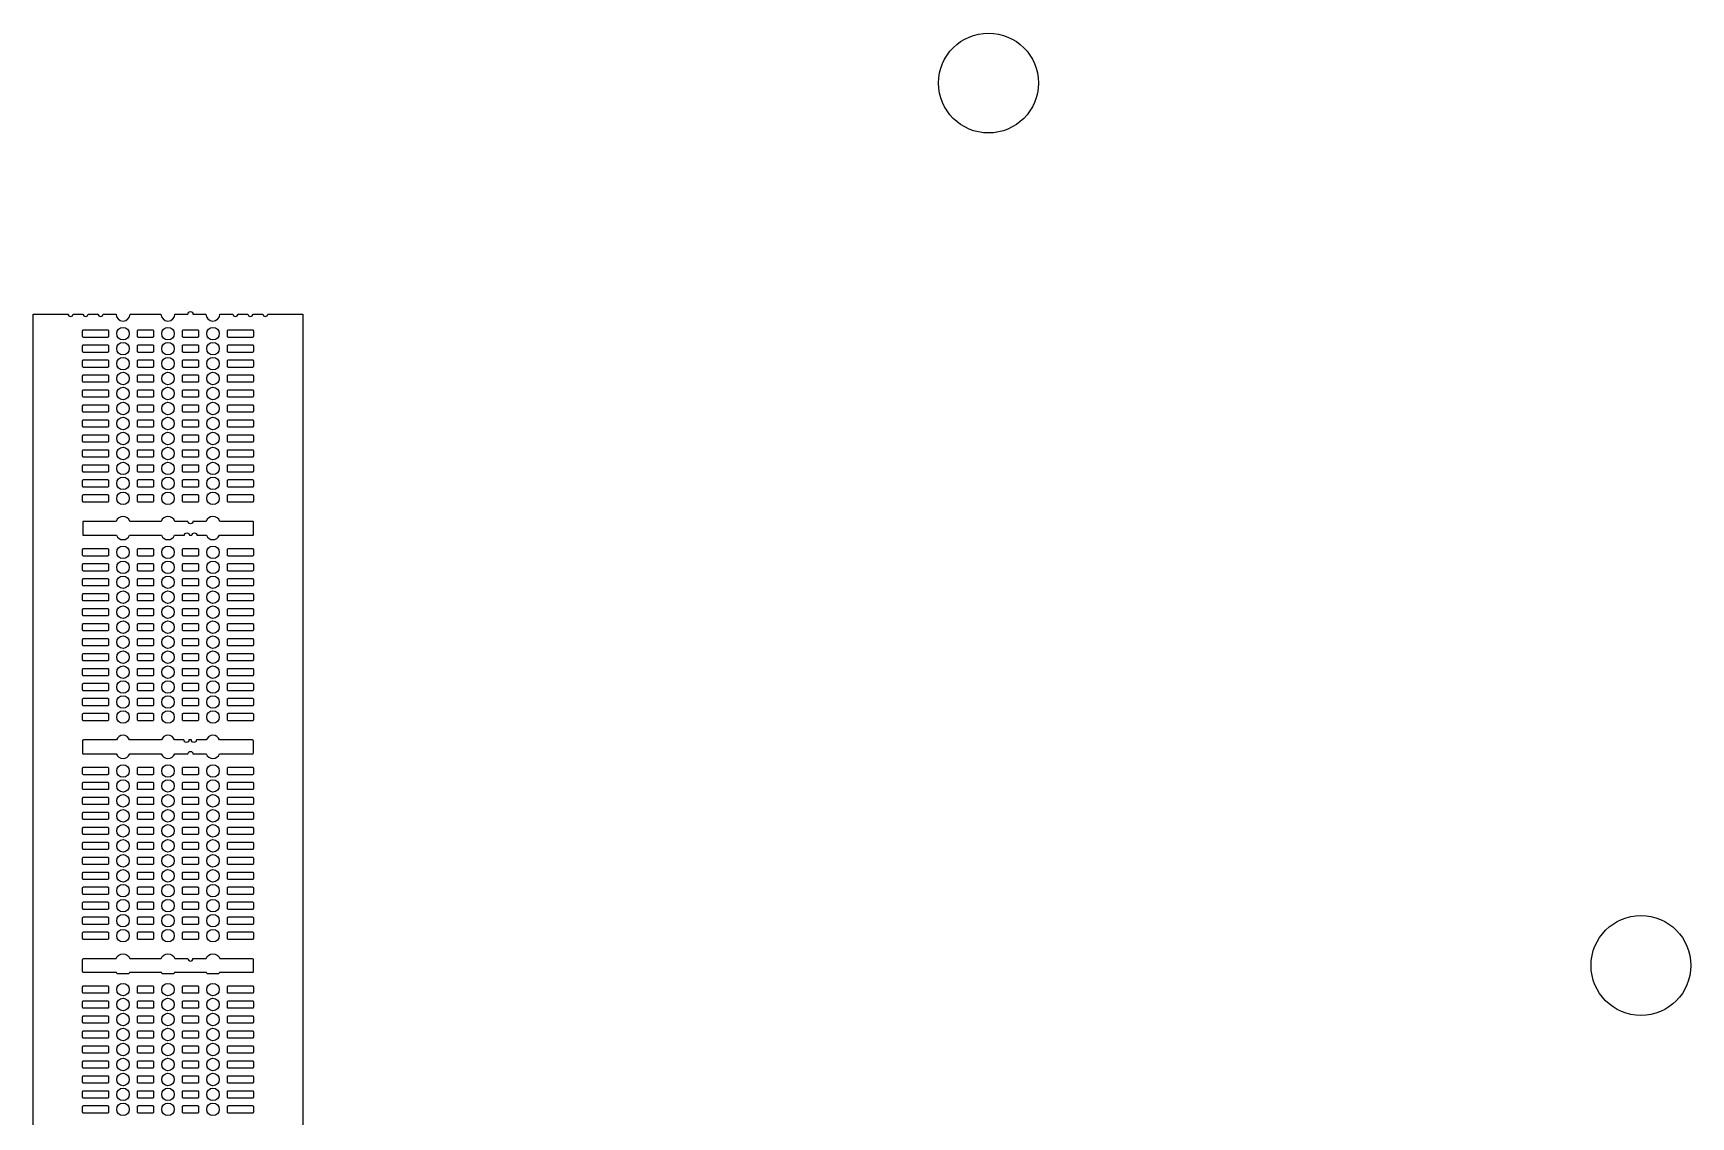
# Model space of a CAD drawing. Header units: millimetres. Extents: x -47.5 to 47.5, y -38.1 to 38.1.
# Drawn here: x -9.779 to -6.459, y 25.947 to 28.118 of the extents above; entities that cross this region are included whole.
import ezdxf

# ---------------------------------------------------------------- set-up
doc = ezdxf.new("R2010")
doc.units = ezdxf.units.MM
doc.header["$MEASUREMENT"] = 0
doc.layers.add('L1', color=7, linetype='Continuous')

msp = doc.modelspace()

# ---------------------------------------------------------------- linework, layer by layer
at = {"layer": 'L1'}
msp.add_lwpolyline([(-9.7793, 24.945), (-9.7793, 27.555), (-9.7293, 27.555), (-9.7093, 27.555, 1), (-9.6993, 27.555), (-9.6793, 27.555, 1), (-9.6693, 27.555), (-9.6493, 27.555, 1), (-9.6393, 27.555), (-9.6133, 27.555, 1), (-9.5853, 27.555), (-9.5233, 27.555, 1), (-9.4953, 27.555), (-9.4693, 27.555, -1), (-9.4593, 27.555), (-9.4333, 27.555, 1), (-9.4053, 27.555), (-9.3793, 27.555, 1), (-9.3693, 27.555), (-9.3493, 27.555, 1), (-9.3393, 27.555), (-9.3193, 27.555, 1), (-9.3093, 27.555), (-9.2893, 27.555), (-9.2393, 27.555), (-9.2393, 24.945)], format="xyb", dxfattribs=at)
for points in [[(-9.6783, 27.5232), (-9.6303, 27.5232, -0.414214), (-9.6283, 27.5212), (-9.6283, 27.5102, -0.414214), (-9.6303, 27.5082), (-9.6783, 27.5082, -0.414214), (-9.6803, 27.5102), (-9.6803, 27.5212, -0.414214)], [(-9.5683, 27.5232), (-9.5403, 27.5232, -0.414214), (-9.5383, 27.5212), (-9.5383, 27.5102, -0.414214), (-9.5403, 27.5082), (-9.5683, 27.5082, -0.414214), (-9.5703, 27.5102), (-9.5703, 27.5212, -0.414214)], [(-9.4783, 27.5232), (-9.4503, 27.5232, -0.414214), (-9.4483, 27.5212), (-9.4483, 27.5102, -0.414214), (-9.4503, 27.5082), (-9.4783, 27.5082, -0.414214), (-9.4803, 27.5102), (-9.4803, 27.5212, -0.414214)], [(-9.3883, 27.5232), (-9.3403, 27.5232, -0.414214), (-9.3383, 27.5212), (-9.3383, 27.5102, -0.414214), (-9.3403, 27.5082), (-9.3883, 27.5082, -0.414214), (-9.3903, 27.5102), (-9.3903, 27.5212, -0.414214)], [(-9.6783, 27.4932), (-9.6303, 27.4932, -0.414214), (-9.6283, 27.4912), (-9.6283, 27.4802, -0.414214), (-9.6303, 27.4782), (-9.6783, 27.4782, -0.414214), (-9.6803, 27.4802), (-9.6803, 27.4912, -0.414214)], [(-9.5683, 27.4932), (-9.5403, 27.4932, -0.414214), (-9.5383, 27.4912), (-9.5383, 27.4802, -0.414214), (-9.5403, 27.4782), (-9.5683, 27.4782, -0.414214), (-9.5703, 27.4802), (-9.5703, 27.4912, -0.414214)], [(-9.4783, 27.4932), (-9.4503, 27.4932, -0.414214), (-9.4483, 27.4912), (-9.4483, 27.4802, -0.414214), (-9.4503, 27.4782), (-9.4783, 27.4782, -0.414214), (-9.4803, 27.4802), (-9.4803, 27.4912, -0.414214)], [(-9.3883, 27.4932), (-9.3403, 27.4932, -0.414214), (-9.3383, 27.4912), (-9.3383, 27.4802, -0.414214), (-9.3403, 27.4782), (-9.3883, 27.4782, -0.414214), (-9.3903, 27.4802), (-9.3903, 27.4912, -0.414214)], [(-9.6783, 27.4632), (-9.6303, 27.4632, -0.414214), (-9.6283, 27.4612), (-9.6283, 27.4502, -0.414214), (-9.6303, 27.4482), (-9.6783, 27.4482, -0.414214), (-9.6803, 27.4502), (-9.6803, 27.4612, -0.414214)], [(-9.5683, 27.4632), (-9.5403, 27.4632, -0.414214), (-9.5383, 27.4612), (-9.5383, 27.4502, -0.414214), (-9.5403, 27.4482), (-9.5683, 27.4482, -0.414214), (-9.5703, 27.4502), (-9.5703, 27.4612, -0.414214)], [(-9.4783, 27.4632), (-9.4503, 27.4632, -0.414214), (-9.4483, 27.4612), (-9.4483, 27.4502, -0.414214), (-9.4503, 27.4482), (-9.4783, 27.4482, -0.414214), (-9.4803, 27.4502), (-9.4803, 27.4612, -0.414214)], [(-9.3883, 27.4632), (-9.3403, 27.4632, -0.414214), (-9.3383, 27.4612), (-9.3383, 27.4502, -0.414214), (-9.3403, 27.4482), (-9.3883, 27.4482, -0.414214), (-9.3903, 27.4502), (-9.3903, 27.4612, -0.414214)], [(-9.6783, 27.4332), (-9.6303, 27.4332, -0.414214), (-9.6283, 27.4312), (-9.6283, 27.4202, -0.414214), (-9.6303, 27.4182), (-9.6783, 27.4182, -0.414214), (-9.6803, 27.4202), (-9.6803, 27.4312, -0.414214)], [(-9.5683, 27.4332), (-9.5403, 27.4332, -0.414214), (-9.5383, 27.4312), (-9.5383, 27.4202, -0.414214), (-9.5403, 27.4182), (-9.5683, 27.4182, -0.414214), (-9.5703, 27.4202), (-9.5703, 27.4312, -0.414214)], [(-9.4783, 27.4332), (-9.4503, 27.4332, -0.414214), (-9.4483, 27.4312), (-9.4483, 27.4202, -0.414214), (-9.4503, 27.4182), (-9.4783, 27.4182, -0.414214), (-9.4803, 27.4202), (-9.4803, 27.4312, -0.414214)], [(-9.3883, 27.4332), (-9.3403, 27.4332, -0.414214), (-9.3383, 27.4312), (-9.3383, 27.4202, -0.414214), (-9.3403, 27.4182), (-9.3883, 27.4182, -0.414214), (-9.3903, 27.4202), (-9.3903, 27.4312, -0.414214)], [(-9.6783, 27.4032), (-9.6303, 27.4032, -0.414214), (-9.6283, 27.4012), (-9.6283, 27.3902, -0.414214), (-9.6303, 27.3882), (-9.6783, 27.3882, -0.414214), (-9.6803, 27.3902), (-9.6803, 27.4012, -0.414214)], [(-9.5683, 27.4032), (-9.5403, 27.4032, -0.414214), (-9.5383, 27.4012), (-9.5383, 27.3902, -0.414214), (-9.5403, 27.3882), (-9.5683, 27.3882, -0.414214), (-9.5703, 27.3902), (-9.5703, 27.4012, -0.414214)], [(-9.4783, 27.4032), (-9.4503, 27.4032, -0.414214), (-9.4483, 27.4012), (-9.4483, 27.3902, -0.414214), (-9.4503, 27.3882), (-9.4783, 27.3882, -0.414214), (-9.4803, 27.3902), (-9.4803, 27.4012, -0.414214)], [(-9.3883, 27.4032), (-9.3403, 27.4032, -0.414214), (-9.3383, 27.4012), (-9.3383, 27.3902, -0.414214), (-9.3403, 27.3882), (-9.3883, 27.3882, -0.414214), (-9.3903, 27.3902), (-9.3903, 27.4012, -0.414214)], [(-9.6783, 27.3732), (-9.6303, 27.3732, -0.414214), (-9.6283, 27.3712), (-9.6283, 27.3602, -0.414214), (-9.6303, 27.3582), (-9.6783, 27.3582, -0.414214), (-9.6803, 27.3602), (-9.6803, 27.3712, -0.414214)], [(-9.5683, 27.3732), (-9.5403, 27.3732, -0.414214), (-9.5383, 27.3712), (-9.5383, 27.3602, -0.414214), (-9.5403, 27.3582), (-9.5683, 27.3582, -0.414214), (-9.5703, 27.3602), (-9.5703, 27.3712, -0.414214)], [(-9.4783, 27.3732), (-9.4503, 27.3732, -0.414214), (-9.4483, 27.3712), (-9.4483, 27.3602, -0.414214), (-9.4503, 27.3582), (-9.4783, 27.3582, -0.414214), (-9.4803, 27.3602), (-9.4803, 27.3712, -0.414214)], [(-9.3883, 27.3732), (-9.3403, 27.3732, -0.414214), (-9.3383, 27.3712), (-9.3383, 27.3602, -0.414214), (-9.3403, 27.3582), (-9.3883, 27.3582, -0.414214), (-9.3903, 27.3602), (-9.3903, 27.3712, -0.414214)], [(-9.6783, 27.3432), (-9.6303, 27.3432, -0.414214), (-9.6283, 27.3412), (-9.6283, 27.3302, -0.414214), (-9.6303, 27.3282), (-9.6783, 27.3282, -0.414214), (-9.6803, 27.3302), (-9.6803, 27.3412, -0.414214)], [(-9.5683, 27.3432), (-9.5403, 27.3432, -0.414214), (-9.5383, 27.3412), (-9.5383, 27.3302, -0.414214), (-9.5403, 27.3282), (-9.5683, 27.3282, -0.414214), (-9.5703, 27.3302), (-9.5703, 27.3412, -0.414214)], [(-9.4783, 27.3432), (-9.4503, 27.3432, -0.414214), (-9.4483, 27.3412), (-9.4483, 27.3302, -0.414214), (-9.4503, 27.3282), (-9.4783, 27.3282, -0.414214), (-9.4803, 27.3302), (-9.4803, 27.3412, -0.414214)], [(-9.3883, 27.3432), (-9.3403, 27.3432, -0.414214), (-9.3383, 27.3412), (-9.3383, 27.3302, -0.414214), (-9.3403, 27.3282), (-9.3883, 27.3282, -0.414214), (-9.3903, 27.3302), (-9.3903, 27.3412, -0.414214)], [(-9.6783, 27.3132), (-9.6303, 27.3132, -0.414214), (-9.6283, 27.3112), (-9.6283, 27.3002, -0.414214), (-9.6303, 27.2982), (-9.6783, 27.2982, -0.414214), (-9.6803, 27.3002), (-9.6803, 27.3112, -0.414214)], [(-9.5683, 27.3132), (-9.5403, 27.3132, -0.414214), (-9.5383, 27.3112), (-9.5383, 27.3002, -0.414214), (-9.5403, 27.2982), (-9.5683, 27.2982, -0.414214), (-9.5703, 27.3002), (-9.5703, 27.3112, -0.414214)], [(-9.4783, 27.3132), (-9.4503, 27.3132, -0.414214), (-9.4483, 27.3112), (-9.4483, 27.3002, -0.414214), (-9.4503, 27.2982), (-9.4783, 27.2982, -0.414214), (-9.4803, 27.3002), (-9.4803, 27.3112, -0.414214)], [(-9.3883, 27.3132), (-9.3403, 27.3132, -0.414214), (-9.3383, 27.3112), (-9.3383, 27.3002, -0.414214), (-9.3403, 27.2982), (-9.3883, 27.2982, -0.414214), (-9.3903, 27.3002), (-9.3903, 27.3112, -0.414214)], [(-9.6783, 27.2832), (-9.6303, 27.2832, -0.414214), (-9.6283, 27.2812), (-9.6283, 27.2702, -0.414214), (-9.6303, 27.2682), (-9.6783, 27.2682, -0.414214), (-9.6803, 27.2702), (-9.6803, 27.2812, -0.414214)], [(-9.5683, 27.2832), (-9.5403, 27.2832, -0.414214), (-9.5383, 27.2812), (-9.5383, 27.2702, -0.414214), (-9.5403, 27.2682), (-9.5683, 27.2682, -0.414214), (-9.5703, 27.2702), (-9.5703, 27.2812, -0.414214)], [(-9.4783, 27.2832), (-9.4503, 27.2832, -0.414214), (-9.4483, 27.2812), (-9.4483, 27.2702, -0.414214), (-9.4503, 27.2682), (-9.4783, 27.2682, -0.414214), (-9.4803, 27.2702), (-9.4803, 27.2812, -0.414214)], [(-9.3883, 27.2832), (-9.3403, 27.2832, -0.414214), (-9.3383, 27.2812), (-9.3383, 27.2702, -0.414214), (-9.3403, 27.2682), (-9.3883, 27.2682, -0.414214), (-9.3903, 27.2702), (-9.3903, 27.2812, -0.414214)], [(-9.6783, 27.2532), (-9.6303, 27.2532, -0.414214), (-9.6283, 27.2512), (-9.6283, 27.2402, -0.414214), (-9.6303, 27.2382), (-9.6783, 27.2382, -0.414214), (-9.6803, 27.2402), (-9.6803, 27.2512, -0.414214)], [(-9.5683, 27.2532), (-9.5403, 27.2532, -0.414214), (-9.5383, 27.2512), (-9.5383, 27.2402, -0.414214), (-9.5403, 27.2382), (-9.5683, 27.2382, -0.414214), (-9.5703, 27.2402), (-9.5703, 27.2512, -0.414214)], [(-9.4783, 27.2532), (-9.4503, 27.2532, -0.414214), (-9.4483, 27.2512), (-9.4483, 27.2402, -0.414214), (-9.4503, 27.2382), (-9.4783, 27.2382, -0.414214), (-9.4803, 27.2402), (-9.4803, 27.2512, -0.414214)], [(-9.3883, 27.2532), (-9.3403, 27.2532, -0.414214), (-9.3383, 27.2512), (-9.3383, 27.2402, -0.414214), (-9.3403, 27.2382), (-9.3883, 27.2382, -0.414214), (-9.3903, 27.2402), (-9.3903, 27.2512, -0.414214)], [(-9.6783, 27.2232), (-9.6303, 27.2232, -0.414214), (-9.6283, 27.2212), (-9.6283, 27.2102, -0.414214), (-9.6303, 27.2082), (-9.6783, 27.2082, -0.414214), (-9.6803, 27.2102), (-9.6803, 27.2212, -0.414214)], [(-9.6783, 27.1932), (-9.6303, 27.1932, -0.414214), (-9.6283, 27.1912), (-9.6283, 27.1802, -0.414214), (-9.6303, 27.1782), (-9.6783, 27.1782, -0.414214), (-9.6803, 27.1802), (-9.6803, 27.1912, -0.414214)], [(-9.5683, 27.2232), (-9.5403, 27.2232, -0.414214), (-9.5383, 27.2212), (-9.5383, 27.2102, -0.414214), (-9.5403, 27.2082), (-9.5683, 27.2082, -0.414214), (-9.5703, 27.2102), (-9.5703, 27.2212, -0.414214)], [(-9.5683, 27.1932), (-9.5403, 27.1932, -0.414214), (-9.5383, 27.1912), (-9.5383, 27.1802, -0.414214), (-9.5403, 27.1782), (-9.5683, 27.1782, -0.414214), (-9.5703, 27.1802), (-9.5703, 27.1912, -0.414214)], [(-9.4783, 27.2232), (-9.4503, 27.2232, -0.414214), (-9.4483, 27.2212), (-9.4483, 27.2102, -0.414214), (-9.4503, 27.2082), (-9.4783, 27.2082, -0.414214), (-9.4803, 27.2102), (-9.4803, 27.2212, -0.414214)], [(-9.4783, 27.1932), (-9.4503, 27.1932, -0.414214), (-9.4483, 27.1912), (-9.4483, 27.1802, -0.414214), (-9.4503, 27.1782), (-9.4783, 27.1782, -0.414214), (-9.4803, 27.1802), (-9.4803, 27.1912, -0.414214)], [(-9.3883, 27.2232), (-9.3403, 27.2232, -0.414214), (-9.3383, 27.2212), (-9.3383, 27.2102, -0.414214), (-9.3403, 27.2082), (-9.3883, 27.2082, -0.414214), (-9.3903, 27.2102), (-9.3903, 27.2212, -0.414214)], [(-9.3883, 27.1932), (-9.3403, 27.1932, -0.414214), (-9.3383, 27.1912), (-9.3383, 27.1802, -0.414214), (-9.3403, 27.1782), (-9.3883, 27.1782, -0.414214), (-9.3903, 27.1802), (-9.3903, 27.1912, -0.414214)], [(-9.4323, 27.1117, 0.669523), (-9.4064, 27.1117), (-9.3402, 27.1117, 0.414214), (-9.3382, 27.1137), (-9.3382, 27.1377, 0.414214), (-9.3402, 27.1397), (-9.4056, 27.1397, 0.71624), (-9.4331, 27.1397), (-9.4479, 27.1397), (-9.4593, 27.1397, -1), (-9.4693, 27.1397), (-9.4956, 27.1397, 0.71624), (-9.5231, 27.1397), (-9.5856, 27.1397, 0.71624), (-9.6131, 27.1397), (-9.6781, 27.1397, 0.414214), (-9.6801, 27.1377), (-9.6801, 27.1137, 0.414214), (-9.6781, 27.1117), (-9.6123, 27.1117, 0.669565), (-9.5864, 27.1117), (-9.5223, 27.1117, 0.669565), (-9.4964, 27.1117), (-9.4763, 27.1117, -1), (-9.4663, 27.1117), (-9.4613, 27.1117, -1), (-9.4513, 27.1117), (-9.4323, 27.1117)], [(-9.6783, 27.0852), (-9.6303, 27.0852, -0.414214), (-9.6283, 27.0832), (-9.6283, 27.0722, -0.414214), (-9.6303, 27.0702), (-9.6783, 27.0702, -0.414214), (-9.6803, 27.0722), (-9.6803, 27.0832, -0.414214)], [(-9.5683, 27.0852), (-9.5403, 27.0852, -0.414214), (-9.5383, 27.0832), (-9.5383, 27.0722, -0.414214), (-9.5403, 27.0702), (-9.5683, 27.0702, -0.414214), (-9.5703, 27.0722), (-9.5703, 27.0832, -0.414214)], [(-9.4783, 27.0852), (-9.4503, 27.0852, -0.414214), (-9.4483, 27.0832), (-9.4483, 27.0722, -0.414214), (-9.4503, 27.0702), (-9.4783, 27.0702, -0.414214), (-9.4803, 27.0722), (-9.4803, 27.0832, -0.414214)], [(-9.3883, 27.0852), (-9.3403, 27.0852, -0.414214), (-9.3383, 27.0832), (-9.3383, 27.0722, -0.414214), (-9.3403, 27.0702), (-9.3883, 27.0702, -0.414214), (-9.3903, 27.0722), (-9.3903, 27.0832, -0.414214)], [(-9.6783, 27.0552), (-9.6303, 27.0552, -0.414214), (-9.6283, 27.0532), (-9.6283, 27.0422, -0.414214), (-9.6303, 27.0402), (-9.6783, 27.0402, -0.414214), (-9.6803, 27.0422), (-9.6803, 27.0532, -0.414214)], [(-9.6783, 27.0252), (-9.6303, 27.0252, -0.414214), (-9.6283, 27.0232), (-9.6283, 27.0122, -0.414214), (-9.6303, 27.0102), (-9.6783, 27.0102, -0.414214), (-9.6803, 27.0122), (-9.6803, 27.0232, -0.414214)], [(-9.5683, 27.0552), (-9.5403, 27.0552, -0.414214), (-9.5383, 27.0532), (-9.5383, 27.0422, -0.414214), (-9.5403, 27.0402), (-9.5683, 27.0402, -0.414214), (-9.5703, 27.0422), (-9.5703, 27.0532, -0.414214)], [(-9.5683, 27.0252), (-9.5403, 27.0252, -0.414214), (-9.5383, 27.0232), (-9.5383, 27.0122, -0.414214), (-9.5403, 27.0102), (-9.5683, 27.0102, -0.414214), (-9.5703, 27.0122), (-9.5703, 27.0232, -0.414214)], [(-9.4783, 27.0552), (-9.4503, 27.0552, -0.414214), (-9.4483, 27.0532), (-9.4483, 27.0422, -0.414214), (-9.4503, 27.0402), (-9.4783, 27.0402, -0.414214), (-9.4803, 27.0422), (-9.4803, 27.0532, -0.414214)], [(-9.4783, 27.0252), (-9.4503, 27.0252, -0.414214), (-9.4483, 27.0232), (-9.4483, 27.0122, -0.414214), (-9.4503, 27.0102), (-9.4783, 27.0102, -0.414214), (-9.4803, 27.0122), (-9.4803, 27.0232, -0.414214)], [(-9.3883, 27.0552), (-9.3403, 27.0552, -0.414214), (-9.3383, 27.0532), (-9.3383, 27.0422, -0.414214), (-9.3403, 27.0402), (-9.3883, 27.0402, -0.414214), (-9.3903, 27.0422), (-9.3903, 27.0532, -0.414214)], [(-9.3883, 27.0252), (-9.3403, 27.0252, -0.414214), (-9.3383, 27.0232), (-9.3383, 27.0122, -0.414214), (-9.3403, 27.0102), (-9.3883, 27.0102, -0.414214), (-9.3903, 27.0122), (-9.3903, 27.0232, -0.414214)], [(-9.6783, 26.9952), (-9.6303, 26.9952, -0.414214), (-9.6283, 26.9932), (-9.6283, 26.9822, -0.414214), (-9.6303, 26.9802), (-9.6783, 26.9802, -0.414214), (-9.6803, 26.9822), (-9.6803, 26.9932, -0.414214)], [(-9.5683, 26.9952), (-9.5403, 26.9952, -0.414214), (-9.5383, 26.9932), (-9.5383, 26.9822, -0.414214), (-9.5403, 26.9802), (-9.5683, 26.9802, -0.414214), (-9.5703, 26.9822), (-9.5703, 26.9932, -0.414214)], [(-9.4783, 26.9952), (-9.4503, 26.9952, -0.414214), (-9.4483, 26.9932), (-9.4483, 26.9822, -0.414214), (-9.4503, 26.9802), (-9.4783, 26.9802, -0.414214), (-9.4803, 26.9822), (-9.4803, 26.9932, -0.414214)], [(-9.3883, 26.9952), (-9.3403, 26.9952, -0.414214), (-9.3383, 26.9932), (-9.3383, 26.9822, -0.414214), (-9.3403, 26.9802), (-9.3883, 26.9802, -0.414214), (-9.3903, 26.9822), (-9.3903, 26.9932, -0.414214)], [(-9.6783, 26.9652), (-9.6303, 26.9652, -0.414214), (-9.6283, 26.9632), (-9.6283, 26.9522, -0.414214), (-9.6303, 26.9502), (-9.6783, 26.9502, -0.414214), (-9.6803, 26.9522), (-9.6803, 26.9632, -0.414214)], [(-9.5683, 26.9652), (-9.5403, 26.9652, -0.414214), (-9.5383, 26.9632), (-9.5383, 26.9522, -0.414214), (-9.5403, 26.9502), (-9.5683, 26.9502, -0.414214), (-9.5703, 26.9522), (-9.5703, 26.9632, -0.414214)], [(-9.4783, 26.9652), (-9.4503, 26.9652, -0.414214), (-9.4483, 26.9632), (-9.4483, 26.9522, -0.414214), (-9.4503, 26.9502), (-9.4783, 26.9502, -0.414214), (-9.4803, 26.9522), (-9.4803, 26.9632, -0.414214)], [(-9.3883, 26.9652), (-9.3403, 26.9652, -0.414214), (-9.3383, 26.9632), (-9.3383, 26.9522, -0.414214), (-9.3403, 26.9502), (-9.3883, 26.9502, -0.414214), (-9.3903, 26.9522), (-9.3903, 26.9632, -0.414214)], [(-9.6783, 26.9352), (-9.6303, 26.9352, -0.414214), (-9.6283, 26.9332), (-9.6283, 26.9222, -0.414214), (-9.6303, 26.9202), (-9.6783, 26.9202, -0.414214), (-9.6803, 26.9222), (-9.6803, 26.9332, -0.414214)], [(-9.5683, 26.9352), (-9.5403, 26.9352, -0.414214), (-9.5383, 26.9332), (-9.5383, 26.9222, -0.414214), (-9.5403, 26.9202), (-9.5683, 26.9202, -0.414214), (-9.5703, 26.9222), (-9.5703, 26.9332, -0.414214)], [(-9.4783, 26.9352), (-9.4503, 26.9352, -0.414214), (-9.4483, 26.9332), (-9.4483, 26.9222, -0.414214), (-9.4503, 26.9202), (-9.4783, 26.9202, -0.414214), (-9.4803, 26.9222), (-9.4803, 26.9332, -0.414214)], [(-9.3883, 26.9352), (-9.3403, 26.9352, -0.414214), (-9.3383, 26.9332), (-9.3383, 26.9222, -0.414214), (-9.3403, 26.9202), (-9.3883, 26.9202, -0.414214), (-9.3903, 26.9222), (-9.3903, 26.9332, -0.414214)], [(-9.6783, 26.9052), (-9.6303, 26.9052, -0.414214), (-9.6283, 26.9032), (-9.6283, 26.8922, -0.414214), (-9.6303, 26.8902), (-9.6783, 26.8902, -0.414214), (-9.6803, 26.8922), (-9.6803, 26.9032, -0.414214)], [(-9.5683, 26.9052), (-9.5403, 26.9052, -0.414214), (-9.5383, 26.9032), (-9.5383, 26.8922, -0.414214), (-9.5403, 26.8902), (-9.5683, 26.8902, -0.414214), (-9.5703, 26.8922), (-9.5703, 26.9032, -0.414214)], [(-9.4783, 26.9052), (-9.4503, 26.9052, -0.414214), (-9.4483, 26.9032), (-9.4483, 26.8922, -0.414214), (-9.4503, 26.8902), (-9.4783, 26.8902, -0.414214), (-9.4803, 26.8922), (-9.4803, 26.9032, -0.414214)], [(-9.3883, 26.9052), (-9.3403, 26.9052, -0.414214), (-9.3383, 26.9032), (-9.3383, 26.8922, -0.414214), (-9.3403, 26.8902), (-9.3883, 26.8902, -0.414214), (-9.3903, 26.8922), (-9.3903, 26.9032, -0.414214)], [(-9.6783, 26.8752), (-9.6303, 26.8752, -0.414214), (-9.6283, 26.8732), (-9.6283, 26.8622, -0.414214), (-9.6303, 26.8602), (-9.6783, 26.8602, -0.414214), (-9.6803, 26.8622), (-9.6803, 26.8732, -0.414214)], [(-9.5683, 26.8752), (-9.5403, 26.8752, -0.414214), (-9.5383, 26.8732), (-9.5383, 26.8622, -0.414214), (-9.5403, 26.8602), (-9.5683, 26.8602, -0.414214), (-9.5703, 26.8622), (-9.5703, 26.8732, -0.414214)], [(-9.4783, 26.8752), (-9.4503, 26.8752, -0.414214), (-9.4483, 26.8732), (-9.4483, 26.8622, -0.414214), (-9.4503, 26.8602), (-9.4783, 26.8602, -0.414214), (-9.4803, 26.8622), (-9.4803, 26.8732, -0.414214)], [(-9.3883, 26.8752), (-9.3403, 26.8752, -0.414214), (-9.3383, 26.8732), (-9.3383, 26.8622, -0.414214), (-9.3403, 26.8602), (-9.3883, 26.8602, -0.414214), (-9.3903, 26.8622), (-9.3903, 26.8732, -0.414214)], [(-9.6783, 26.8452), (-9.6303, 26.8452, -0.414214), (-9.6283, 26.8432), (-9.6283, 26.8322, -0.414214), (-9.6303, 26.8302), (-9.6783, 26.8302, -0.414214), (-9.6803, 26.8322), (-9.6803, 26.8432, -0.414214)], [(-9.5683, 26.8452), (-9.5403, 26.8452, -0.414214), (-9.5383, 26.8432), (-9.5383, 26.8322, -0.414214), (-9.5403, 26.8302), (-9.5683, 26.8302, -0.414214), (-9.5703, 26.8322), (-9.5703, 26.8432, -0.414214)], [(-9.4783, 26.8452), (-9.4503, 26.8452, -0.414214), (-9.4483, 26.8432), (-9.4483, 26.8322, -0.414214), (-9.4503, 26.8302), (-9.4783, 26.8302, -0.414214), (-9.4803, 26.8322), (-9.4803, 26.8432, -0.414214)], [(-9.3883, 26.8452), (-9.3403, 26.8452, -0.414214), (-9.3383, 26.8432), (-9.3383, 26.8322, -0.414214), (-9.3403, 26.8302), (-9.3883, 26.8302, -0.414214), (-9.3903, 26.8322), (-9.3903, 26.8432, -0.414214)], [(-9.6783, 26.8152), (-9.6303, 26.8152, -0.414214), (-9.6283, 26.8132), (-9.6283, 26.8022, -0.414214), (-9.6303, 26.8002), (-9.6783, 26.8002, -0.414214), (-9.6803, 26.8022), (-9.6803, 26.8132, -0.414214)], [(-9.5683, 26.8152), (-9.5403, 26.8152, -0.414214), (-9.5383, 26.8132), (-9.5383, 26.8022, -0.414214), (-9.5403, 26.8002), (-9.5683, 26.8002, -0.414214), (-9.5703, 26.8022), (-9.5703, 26.8132, -0.414214)], [(-9.4783, 26.8152), (-9.4503, 26.8152, -0.414214), (-9.4483, 26.8132), (-9.4483, 26.8022, -0.414214), (-9.4503, 26.8002), (-9.4783, 26.8002, -0.414214), (-9.4803, 26.8022), (-9.4803, 26.8132, -0.414214)], [(-9.3883, 26.8152), (-9.3403, 26.8152, -0.414214), (-9.3383, 26.8132), (-9.3383, 26.8022, -0.414214), (-9.3403, 26.8002), (-9.3883, 26.8002, -0.414214), (-9.3903, 26.8022), (-9.3903, 26.8132, -0.414214)], [(-9.6783, 26.7852), (-9.6303, 26.7852, -0.414214), (-9.6283, 26.7832), (-9.6283, 26.7722, -0.414214), (-9.6303, 26.7702), (-9.6783, 26.7702, -0.414214), (-9.6803, 26.7722), (-9.6803, 26.7832, -0.414214)], [(-9.5683, 26.7852), (-9.5403, 26.7852, -0.414214), (-9.5383, 26.7832), (-9.5383, 26.7722, -0.414214), (-9.5403, 26.7702), (-9.5683, 26.7702, -0.414214), (-9.5703, 26.7722), (-9.5703, 26.7832, -0.414214)], [(-9.4783, 26.7852), (-9.4503, 26.7852, -0.414214), (-9.4483, 26.7832), (-9.4483, 26.7722, -0.414214), (-9.4503, 26.7702), (-9.4783, 26.7702, -0.414214), (-9.4803, 26.7722), (-9.4803, 26.7832, -0.414214)], [(-9.3883, 26.7852), (-9.3403, 26.7852, -0.414214), (-9.3383, 26.7832), (-9.3383, 26.7722, -0.414214), (-9.3403, 26.7702), (-9.3883, 26.7702, -0.414214), (-9.3903, 26.7722), (-9.3903, 26.7832, -0.414214)], [(-9.6783, 26.7552), (-9.6303, 26.7552, -0.414214), (-9.6283, 26.7532), (-9.6283, 26.7422, -0.414214), (-9.6303, 26.7402), (-9.6783, 26.7402, -0.414214), (-9.6803, 26.7422), (-9.6803, 26.7532, -0.414214)], [(-9.5683, 26.7552), (-9.5403, 26.7552, -0.414214), (-9.5383, 26.7532), (-9.5383, 26.7422, -0.414214), (-9.5403, 26.7402), (-9.5683, 26.7402, -0.414214), (-9.5703, 26.7422), (-9.5703, 26.7532, -0.414214)], [(-9.4783, 26.7552), (-9.4503, 26.7552, -0.414214), (-9.4483, 26.7532), (-9.4483, 26.7422, -0.414214), (-9.4503, 26.7402), (-9.4783, 26.7402, -0.414214), (-9.4803, 26.7422), (-9.4803, 26.7532, -0.414214)], [(-9.3883, 26.7552), (-9.3403, 26.7552, -0.414214), (-9.3383, 26.7532), (-9.3383, 26.7422, -0.414214), (-9.3403, 26.7402), (-9.3883, 26.7402, -0.414214), (-9.3903, 26.7422), (-9.3903, 26.7532, -0.414214)], [(-9.4325, 26.7017), (-9.4523, 26.7017, -1), (-9.4623, 26.7017), (-9.4673, 26.7017, -1), (-9.4773, 26.7017), (-9.4961, 26.7017, 0.707076), (-9.5225, 26.7017), (-9.5861, 26.7017, 0.707076), (-9.6125, 26.7017), (-9.6784, 26.7017, 0.414214), (-9.6804, 26.6997), (-9.6804, 26.6757, 0.414214), (-9.6784, 26.6737), (-9.6128, 26.6737, 0.679871), (-9.5859, 26.6737), (-9.5228, 26.6737, 0.679871), (-9.4959, 26.6737), (-9.4693, 26.6737, -1), (-9.4593, 26.6737), (-9.4328, 26.6737, 0.679871), (-9.4059, 26.6737), (-9.3403, 26.6737, 0.414214), (-9.3383, 26.6757), (-9.3383, 26.6997, 0.414214), (-9.3403, 26.7017), (-9.4061, 26.7017, 0.707076)], [(-9.6783, 26.6472), (-9.6303, 26.6472, -0.414214), (-9.6283, 26.6452), (-9.6283, 26.6342, -0.414214), (-9.6303, 26.6322), (-9.6783, 26.6322, -0.414214), (-9.6803, 26.6342), (-9.6803, 26.6452, -0.414214)], [(-9.5683, 26.6472), (-9.5403, 26.6472, -0.414214), (-9.5383, 26.6452), (-9.5383, 26.6342, -0.414214), (-9.5403, 26.6322), (-9.5683, 26.6322, -0.414214), (-9.5703, 26.6342), (-9.5703, 26.6452, -0.414214)], [(-9.4783, 26.6472), (-9.4503, 26.6472, -0.414214), (-9.4483, 26.6452), (-9.4483, 26.6342, -0.414214), (-9.4503, 26.6322), (-9.4783, 26.6322, -0.414214), (-9.4803, 26.6342), (-9.4803, 26.6452, -0.414214)], [(-9.3883, 26.6472), (-9.3403, 26.6472, -0.414214), (-9.3383, 26.6452), (-9.3383, 26.6342, -0.414214), (-9.3403, 26.6322), (-9.3883, 26.6322, -0.414214), (-9.3903, 26.6342), (-9.3903, 26.6452, -0.414214)], [(-9.6783, 26.6172), (-9.6303, 26.6172, -0.414214), (-9.6283, 26.6152), (-9.6283, 26.6042, -0.414214), (-9.6303, 26.6022), (-9.6783, 26.6022, -0.414214), (-9.6803, 26.6042), (-9.6803, 26.6152, -0.414214)], [(-9.5683, 26.6172), (-9.5403, 26.6172, -0.414214), (-9.5383, 26.6152), (-9.5383, 26.6042, -0.414214), (-9.5403, 26.6022), (-9.5683, 26.6022, -0.414214), (-9.5703, 26.6042), (-9.5703, 26.6152, -0.414214)], [(-9.4783, 26.6172), (-9.4503, 26.6172, -0.414214), (-9.4483, 26.6152), (-9.4483, 26.6042, -0.414214), (-9.4503, 26.6022), (-9.4783, 26.6022, -0.414214), (-9.4803, 26.6042), (-9.4803, 26.6152, -0.414214)], [(-9.3883, 26.6172), (-9.3403, 26.6172, -0.414214), (-9.3383, 26.6152), (-9.3383, 26.6042, -0.414214), (-9.3403, 26.6022), (-9.3883, 26.6022, -0.414214), (-9.3903, 26.6042), (-9.3903, 26.6152, -0.414214)], [(-9.6783, 26.5872), (-9.6303, 26.5872, -0.414214), (-9.6283, 26.5852), (-9.6283, 26.5742, -0.414214), (-9.6303, 26.5722), (-9.6783, 26.5722, -0.414214), (-9.6803, 26.5742), (-9.6803, 26.5852, -0.414214)], [(-9.5683, 26.5872), (-9.5403, 26.5872, -0.414214), (-9.5383, 26.5852), (-9.5383, 26.5742, -0.414214), (-9.5403, 26.5722), (-9.5683, 26.5722, -0.414214), (-9.5703, 26.5742), (-9.5703, 26.5852, -0.414214)], [(-9.4783, 26.5872), (-9.4503, 26.5872, -0.414214), (-9.4483, 26.5852), (-9.4483, 26.5742, -0.414214), (-9.4503, 26.5722), (-9.4783, 26.5722, -0.414214), (-9.4803, 26.5742), (-9.4803, 26.5852, -0.414214)], [(-9.3883, 26.5872), (-9.3403, 26.5872, -0.414214), (-9.3383, 26.5852), (-9.3383, 26.5742, -0.414214), (-9.3403, 26.5722), (-9.3883, 26.5722, -0.414214), (-9.3903, 26.5742), (-9.3903, 26.5852, -0.414214)], [(-9.6783, 26.5572), (-9.6303, 26.5572, -0.414214), (-9.6283, 26.5552), (-9.6283, 26.5442, -0.414214), (-9.6303, 26.5422), (-9.6783, 26.5422, -0.414214), (-9.6803, 26.5442), (-9.6803, 26.5552, -0.414214)], [(-9.6783, 26.5272), (-9.6303, 26.5272, -0.414214), (-9.6283, 26.5252), (-9.6283, 26.5142, -0.414214), (-9.6303, 26.5122), (-9.6783, 26.5122, -0.414214), (-9.6803, 26.5142), (-9.6803, 26.5252, -0.414214)], [(-9.5683, 26.5572), (-9.5403, 26.5572, -0.414214), (-9.5383, 26.5552), (-9.5383, 26.5442, -0.414214), (-9.5403, 26.5422), (-9.5683, 26.5422, -0.414214), (-9.5703, 26.5442), (-9.5703, 26.5552, -0.414214)], [(-9.5683, 26.5272), (-9.5403, 26.5272, -0.414214), (-9.5383, 26.5252), (-9.5383, 26.5142, -0.414214), (-9.5403, 26.5122), (-9.5683, 26.5122, -0.414214), (-9.5703, 26.5142), (-9.5703, 26.5252, -0.414214)], [(-9.4783, 26.5572), (-9.4503, 26.5572, -0.414214), (-9.4483, 26.5552), (-9.4483, 26.5442, -0.414214), (-9.4503, 26.5422), (-9.4783, 26.5422, -0.414214), (-9.4803, 26.5442), (-9.4803, 26.5552, -0.414214)], [(-9.4783, 26.5272), (-9.4503, 26.5272, -0.414214), (-9.4483, 26.5252), (-9.4483, 26.5142, -0.414214), (-9.4503, 26.5122), (-9.4783, 26.5122, -0.414214), (-9.4803, 26.5142), (-9.4803, 26.5252, -0.414214)], [(-9.3883, 26.5572), (-9.3403, 26.5572, -0.414214), (-9.3383, 26.5552), (-9.3383, 26.5442, -0.414214), (-9.3403, 26.5422), (-9.3883, 26.5422, -0.414214), (-9.3903, 26.5442), (-9.3903, 26.5552, -0.414214)], [(-9.3883, 26.5272), (-9.3403, 26.5272, -0.414214), (-9.3383, 26.5252), (-9.3383, 26.5142, -0.414214), (-9.3403, 26.5122), (-9.3883, 26.5122, -0.414214), (-9.3903, 26.5142), (-9.3903, 26.5252, -0.414214)], [(-9.6783, 26.4972), (-9.6303, 26.4972, -0.414214), (-9.6283, 26.4952), (-9.6283, 26.4842, -0.414214), (-9.6303, 26.4822), (-9.6783, 26.4822, -0.414214), (-9.6803, 26.4842), (-9.6803, 26.4952, -0.414214)], [(-9.5683, 26.4972), (-9.5403, 26.4972, -0.414214), (-9.5383, 26.4952), (-9.5383, 26.4842, -0.414214), (-9.5403, 26.4822), (-9.5683, 26.4822, -0.414214), (-9.5703, 26.4842), (-9.5703, 26.4952, -0.414214)], [(-9.4783, 26.4972), (-9.4503, 26.4972, -0.414214), (-9.4483, 26.4952), (-9.4483, 26.4842, -0.414214), (-9.4503, 26.4822), (-9.4783, 26.4822, -0.414214), (-9.4803, 26.4842), (-9.4803, 26.4952, -0.414214)], [(-9.3883, 26.4972), (-9.3403, 26.4972, -0.414214), (-9.3383, 26.4952), (-9.3383, 26.4842, -0.414214), (-9.3403, 26.4822), (-9.3883, 26.4822, -0.414214), (-9.3903, 26.4842), (-9.3903, 26.4952, -0.414214)], [(-9.6783, 26.4672), (-9.6303, 26.4672, -0.414214), (-9.6283, 26.4652), (-9.6283, 26.4542, -0.414214), (-9.6303, 26.4522), (-9.6783, 26.4522, -0.414214), (-9.6803, 26.4542), (-9.6803, 26.4652, -0.414214)], [(-9.5683, 26.4672), (-9.5403, 26.4672, -0.414214), (-9.5383, 26.4652), (-9.5383, 26.4542, -0.414214), (-9.5403, 26.4522), (-9.5683, 26.4522, -0.414214), (-9.5703, 26.4542), (-9.5703, 26.4652, -0.414214)], [(-9.4783, 26.4672), (-9.4503, 26.4672, -0.414214), (-9.4483, 26.4652), (-9.4483, 26.4542, -0.414214), (-9.4503, 26.4522), (-9.4783, 26.4522, -0.414214), (-9.4803, 26.4542), (-9.4803, 26.4652, -0.414214)], [(-9.3883, 26.4672), (-9.3403, 26.4672, -0.414214), (-9.3383, 26.4652), (-9.3383, 26.4542, -0.414214), (-9.3403, 26.4522), (-9.3883, 26.4522, -0.414214), (-9.3903, 26.4542), (-9.3903, 26.4652, -0.414214)], [(-9.6783, 26.4372), (-9.6303, 26.4372, -0.414214), (-9.6283, 26.4352), (-9.6283, 26.4242, -0.414214), (-9.6303, 26.4222), (-9.6783, 26.4222, -0.414214), (-9.6803, 26.4242), (-9.6803, 26.4352, -0.414214)], [(-9.5683, 26.4372), (-9.5403, 26.4372, -0.414214), (-9.5383, 26.4352), (-9.5383, 26.4242, -0.414214), (-9.5403, 26.4222), (-9.5683, 26.4222, -0.414214), (-9.5703, 26.4242), (-9.5703, 26.4352, -0.414214)], [(-9.4783, 26.4372), (-9.4503, 26.4372, -0.414214), (-9.4483, 26.4352), (-9.4483, 26.4242, -0.414214), (-9.4503, 26.4222), (-9.4783, 26.4222, -0.414214), (-9.4803, 26.4242), (-9.4803, 26.4352, -0.414214)], [(-9.3883, 26.4372), (-9.3403, 26.4372, -0.414214), (-9.3383, 26.4352), (-9.3383, 26.4242, -0.414214), (-9.3403, 26.4222), (-9.3883, 26.4222, -0.414214), (-9.3903, 26.4242), (-9.3903, 26.4352, -0.414214)], [(-9.6783, 26.4072), (-9.6303, 26.4072, -0.414214), (-9.6283, 26.4052), (-9.6283, 26.3942, -0.414214), (-9.6303, 26.3922), (-9.6783, 26.3922, -0.414214), (-9.6803, 26.3942), (-9.6803, 26.4052, -0.414214)], [(-9.5683, 26.4072), (-9.5403, 26.4072, -0.414214), (-9.5383, 26.4052), (-9.5383, 26.3942, -0.414214), (-9.5403, 26.3922), (-9.5683, 26.3922, -0.414214), (-9.5703, 26.3942), (-9.5703, 26.4052, -0.414214)], [(-9.4783, 26.4072), (-9.4503, 26.4072, -0.414214), (-9.4483, 26.4052), (-9.4483, 26.3942, -0.414214), (-9.4503, 26.3922), (-9.4783, 26.3922, -0.414214), (-9.4803, 26.3942), (-9.4803, 26.4052, -0.414214)], [(-9.3883, 26.4072), (-9.3403, 26.4072, -0.414214), (-9.3383, 26.4052), (-9.3383, 26.3942, -0.414214), (-9.3403, 26.3922), (-9.3883, 26.3922, -0.414214), (-9.3903, 26.3942), (-9.3903, 26.4052, -0.414214)], [(-9.6783, 26.3772), (-9.6303, 26.3772, -0.414214), (-9.6283, 26.3752), (-9.6283, 26.3642, -0.414214), (-9.6303, 26.3622), (-9.6783, 26.3622, -0.414214), (-9.6803, 26.3642), (-9.6803, 26.3752, -0.414214)], [(-9.5683, 26.3772), (-9.5403, 26.3772, -0.414214), (-9.5383, 26.3752), (-9.5383, 26.3642, -0.414214), (-9.5403, 26.3622), (-9.5683, 26.3622, -0.414214), (-9.5703, 26.3642), (-9.5703, 26.3752, -0.414214)], [(-9.4783, 26.3772), (-9.4503, 26.3772, -0.414214), (-9.4483, 26.3752), (-9.4483, 26.3642, -0.414214), (-9.4503, 26.3622), (-9.4783, 26.3622, -0.414214), (-9.4803, 26.3642), (-9.4803, 26.3752, -0.414214)], [(-9.3883, 26.3772), (-9.3403, 26.3772, -0.414214), (-9.3383, 26.3752), (-9.3383, 26.3642, -0.414214), (-9.3403, 26.3622), (-9.3883, 26.3622, -0.414214), (-9.3903, 26.3642), (-9.3903, 26.3752, -0.414214)], [(-9.6783, 26.3472), (-9.6303, 26.3472, -0.414214), (-9.6283, 26.3452), (-9.6283, 26.3342, -0.414214), (-9.6303, 26.3322), (-9.6783, 26.3322, -0.414214), (-9.6803, 26.3342), (-9.6803, 26.3452, -0.414214)], [(-9.5683, 26.3472), (-9.5403, 26.3472, -0.414214), (-9.5383, 26.3452), (-9.5383, 26.3342, -0.414214), (-9.5403, 26.3322), (-9.5683, 26.3322, -0.414214), (-9.5703, 26.3342), (-9.5703, 26.3452, -0.414214)], [(-9.4783, 26.3472), (-9.4503, 26.3472, -0.414214), (-9.4483, 26.3452), (-9.4483, 26.3342, -0.414214), (-9.4503, 26.3322), (-9.4783, 26.3322, -0.414214), (-9.4803, 26.3342), (-9.4803, 26.3452, -0.414214)], [(-9.3883, 26.3472), (-9.3403, 26.3472, -0.414214), (-9.3383, 26.3452), (-9.3383, 26.3342, -0.414214), (-9.3403, 26.3322), (-9.3883, 26.3322, -0.414214), (-9.3903, 26.3342), (-9.3903, 26.3452, -0.414214)], [(-9.6783, 26.3172), (-9.6303, 26.3172, -0.414214), (-9.6283, 26.3152), (-9.6283, 26.3042, -0.414214), (-9.6303, 26.3022), (-9.6783, 26.3022, -0.414214), (-9.6803, 26.3042), (-9.6803, 26.3152, -0.414214)], [(-9.5683, 26.3172), (-9.5403, 26.3172, -0.414214), (-9.5383, 26.3152), (-9.5383, 26.3042, -0.414214), (-9.5403, 26.3022), (-9.5683, 26.3022, -0.414214), (-9.5703, 26.3042), (-9.5703, 26.3152, -0.414214)], [(-9.4783, 26.3172), (-9.4503, 26.3172, -0.414214), (-9.4483, 26.3152), (-9.4483, 26.3042, -0.414214), (-9.4503, 26.3022), (-9.4783, 26.3022, -0.414214), (-9.4803, 26.3042), (-9.4803, 26.3152, -0.414214)], [(-9.3883, 26.3172), (-9.3403, 26.3172, -0.414214), (-9.3383, 26.3152), (-9.3383, 26.3042, -0.414214), (-9.3403, 26.3022), (-9.3883, 26.3022, -0.414214), (-9.3903, 26.3042), (-9.3903, 26.3152, -0.414214)], [(-9.6803, 26.2617, -0.414214), (-9.6783, 26.2637), (-9.6131, 26.2637, -0.71624), (-9.5856, 26.2637), (-9.5231, 26.2637, -0.71624), (-9.4956, 26.2637), (-9.4693, 26.2637, 1), (-9.4593, 26.2637), (-9.4331, 26.2637, -0.71624), (-9.4056, 26.2637), (-9.3404, 26.2637, -0.414214), (-9.3384, 26.2617), (-9.3384, 26.2377, -0.414214), (-9.3404, 26.2357), (-9.4064, 26.2357, -0.052351), (-9.4078, 26.2331), (-9.4309, 26.2331, -0.052351), (-9.4323, 26.2357), (-9.4964, 26.2357, -0.052351), (-9.4978, 26.2331), (-9.5209, 26.2331, -0.052351), (-9.5223, 26.2357), (-9.5864, 26.2357, -0.052351), (-9.5878, 26.2331), (-9.6109, 26.2331, -0.052351), (-9.6123, 26.2357), (-9.6783, 26.2357, -0.414214), (-9.6803, 26.2377)], [(-9.6783, 26.2092), (-9.6303, 26.2092, -0.414214), (-9.6283, 26.2072), (-9.6283, 26.1962, -0.414214), (-9.6303, 26.1942), (-9.6783, 26.1942, -0.414214), (-9.6803, 26.1962), (-9.6803, 26.2072, -0.414214)], [(-9.5683, 26.2092), (-9.5403, 26.2092, -0.414214), (-9.5383, 26.2072), (-9.5383, 26.1962, -0.414214), (-9.5403, 26.1942), (-9.5683, 26.1942, -0.414214), (-9.5703, 26.1962), (-9.5703, 26.2072, -0.414214)], [(-9.4783, 26.2092), (-9.4503, 26.2092, -0.414214), (-9.4483, 26.2072), (-9.4483, 26.1962, -0.414214), (-9.4503, 26.1942), (-9.4783, 26.1942, -0.414214), (-9.4803, 26.1962), (-9.4803, 26.2072, -0.414214)], [(-9.3883, 26.2092), (-9.3403, 26.2092, -0.414214), (-9.3383, 26.2072), (-9.3383, 26.1962, -0.414214), (-9.3403, 26.1942), (-9.3883, 26.1942, -0.414214), (-9.3903, 26.1962), (-9.3903, 26.2072, -0.414214)], [(-9.6783, 26.1792), (-9.6303, 26.1792, -0.414214), (-9.6283, 26.1772), (-9.6283, 26.1662, -0.414214), (-9.6303, 26.1642), (-9.6783, 26.1642, -0.414214), (-9.6803, 26.1662), (-9.6803, 26.1772, -0.414214)], [(-9.5683, 26.1792), (-9.5403, 26.1792, -0.414214), (-9.5383, 26.1772), (-9.5383, 26.1662, -0.414214), (-9.5403, 26.1642), (-9.5683, 26.1642, -0.414214), (-9.5703, 26.1662), (-9.5703, 26.1772, -0.414214)], [(-9.4783, 26.1792), (-9.4503, 26.1792, -0.414214), (-9.4483, 26.1772), (-9.4483, 26.1662, -0.414214), (-9.4503, 26.1642), (-9.4783, 26.1642, -0.414214), (-9.4803, 26.1662), (-9.4803, 26.1772, -0.414214)], [(-9.3883, 26.1792), (-9.3403, 26.1792, -0.414214), (-9.3383, 26.1772), (-9.3383, 26.1662, -0.414214), (-9.3403, 26.1642), (-9.3883, 26.1642, -0.414214), (-9.3903, 26.1662), (-9.3903, 26.1772, -0.414214)], [(-9.6783, 26.1492), (-9.6303, 26.1492, -0.414214), (-9.6283, 26.1472), (-9.6283, 26.1362, -0.414214), (-9.6303, 26.1342), (-9.6783, 26.1342, -0.414214), (-9.6803, 26.1362), (-9.6803, 26.1472, -0.414214)], [(-9.5683, 26.1492), (-9.5403, 26.1492, -0.414214), (-9.5383, 26.1472), (-9.5383, 26.1362, -0.414214), (-9.5403, 26.1342), (-9.5683, 26.1342, -0.414214), (-9.5703, 26.1362), (-9.5703, 26.1472, -0.414214)], [(-9.4783, 26.1492), (-9.4503, 26.1492, -0.414214), (-9.4483, 26.1472), (-9.4483, 26.1362, -0.414214), (-9.4503, 26.1342), (-9.4783, 26.1342, -0.414214), (-9.4803, 26.1362), (-9.4803, 26.1472, -0.414214)], [(-9.3883, 26.1492), (-9.3403, 26.1492, -0.414214), (-9.3383, 26.1472), (-9.3383, 26.1362, -0.414214), (-9.3403, 26.1342), (-9.3883, 26.1342, -0.414214), (-9.3903, 26.1362), (-9.3903, 26.1472, -0.414214)], [(-9.6783, 26.1192), (-9.6303, 26.1192, -0.414214), (-9.6283, 26.1172), (-9.6283, 26.1062, -0.414214), (-9.6303, 26.1042), (-9.6783, 26.1042, -0.414214), (-9.6803, 26.1062), (-9.6803, 26.1172, -0.414214)], [(-9.5683, 26.1192), (-9.5403, 26.1192, -0.414214), (-9.5383, 26.1172), (-9.5383, 26.1062, -0.414214), (-9.5403, 26.1042), (-9.5683, 26.1042, -0.414214), (-9.5703, 26.1062), (-9.5703, 26.1172, -0.414214)], [(-9.4783, 26.1192), (-9.4503, 26.1192, -0.414214), (-9.4483, 26.1172), (-9.4483, 26.1062, -0.414214), (-9.4503, 26.1042), (-9.4783, 26.1042, -0.414214), (-9.4803, 26.1062), (-9.4803, 26.1172, -0.414214)], [(-9.3883, 26.1192), (-9.3403, 26.1192, -0.414214), (-9.3383, 26.1172), (-9.3383, 26.1062, -0.414214), (-9.3403, 26.1042), (-9.3883, 26.1042, -0.414214), (-9.3903, 26.1062), (-9.3903, 26.1172, -0.414214)], [(-9.6783, 26.0892), (-9.6303, 26.0892, -0.414214), (-9.6283, 26.0872), (-9.6283, 26.0762, -0.414214), (-9.6303, 26.0742), (-9.6783, 26.0742, -0.414214), (-9.6803, 26.0762), (-9.6803, 26.0872, -0.414214)], [(-9.5683, 26.0892), (-9.5403, 26.0892, -0.414214), (-9.5383, 26.0872), (-9.5383, 26.0762, -0.414214), (-9.5403, 26.0742), (-9.5683, 26.0742, -0.414214), (-9.5703, 26.0762), (-9.5703, 26.0872, -0.414214)], [(-9.4783, 26.0892), (-9.4503, 26.0892, -0.414214), (-9.4483, 26.0872), (-9.4483, 26.0762, -0.414214), (-9.4503, 26.0742), (-9.4783, 26.0742, -0.414214), (-9.4803, 26.0762), (-9.4803, 26.0872, -0.414214)], [(-9.3883, 26.0892), (-9.3403, 26.0892, -0.414214), (-9.3383, 26.0872), (-9.3383, 26.0762, -0.414214), (-9.3403, 26.0742), (-9.3883, 26.0742, -0.414214), (-9.3903, 26.0762), (-9.3903, 26.0872, -0.414214)], [(-9.6783, 26.0592), (-9.6303, 26.0592, -0.414214), (-9.6283, 26.0572), (-9.6283, 26.0462, -0.414214), (-9.6303, 26.0442), (-9.6783, 26.0442, -0.414214), (-9.6803, 26.0462), (-9.6803, 26.0572, -0.414214)], [(-9.6783, 26.0292), (-9.6303, 26.0292, -0.414214), (-9.6283, 26.0272), (-9.6283, 26.0162, -0.414214), (-9.6303, 26.0142), (-9.6783, 26.0142, -0.414214), (-9.6803, 26.0162), (-9.6803, 26.0272, -0.414214)], [(-9.5683, 26.0592), (-9.5403, 26.0592, -0.414214), (-9.5383, 26.0572), (-9.5383, 26.0462, -0.414214), (-9.5403, 26.0442), (-9.5683, 26.0442, -0.414214), (-9.5703, 26.0462), (-9.5703, 26.0572, -0.414214)], [(-9.5683, 26.0292), (-9.5403, 26.0292, -0.414214), (-9.5383, 26.0272), (-9.5383, 26.0162, -0.414214), (-9.5403, 26.0142), (-9.5683, 26.0142, -0.414214), (-9.5703, 26.0162), (-9.5703, 26.0272, -0.414214)], [(-9.4783, 26.0592), (-9.4503, 26.0592, -0.414214), (-9.4483, 26.0572), (-9.4483, 26.0462, -0.414214), (-9.4503, 26.0442), (-9.4783, 26.0442, -0.414214), (-9.4803, 26.0462), (-9.4803, 26.0572, -0.414214)], [(-9.4783, 26.0292), (-9.4503, 26.0292, -0.414214), (-9.4483, 26.0272), (-9.4483, 26.0162, -0.414214), (-9.4503, 26.0142), (-9.4783, 26.0142, -0.414214), (-9.4803, 26.0162), (-9.4803, 26.0272, -0.414214)], [(-9.3883, 26.0592), (-9.3403, 26.0592, -0.414214), (-9.3383, 26.0572), (-9.3383, 26.0462, -0.414214), (-9.3403, 26.0442), (-9.3883, 26.0442, -0.414214), (-9.3903, 26.0462), (-9.3903, 26.0572, -0.414214)], [(-9.3883, 26.0292), (-9.3403, 26.0292, -0.414214), (-9.3383, 26.0272), (-9.3383, 26.0162, -0.414214), (-9.3403, 26.0142), (-9.3883, 26.0142, -0.414214), (-9.3903, 26.0162), (-9.3903, 26.0272, -0.414214)], [(-9.6783, 25.9992), (-9.6303, 25.9992, -0.414214), (-9.6283, 25.9972), (-9.6283, 25.9862, -0.414214), (-9.6303, 25.9842), (-9.6783, 25.9842, -0.414214), (-9.6803, 25.9862), (-9.6803, 25.9972, -0.414214)], [(-9.5683, 25.9992), (-9.5403, 25.9992, -0.414214), (-9.5383, 25.9972), (-9.5383, 25.9862, -0.414214), (-9.5403, 25.9842), (-9.5683, 25.9842, -0.414214), (-9.5703, 25.9862), (-9.5703, 25.9972, -0.414214)], [(-9.4783, 25.9992), (-9.4503, 25.9992, -0.414214), (-9.4483, 25.9972), (-9.4483, 25.9862, -0.414214), (-9.4503, 25.9842), (-9.4783, 25.9842, -0.414214), (-9.4803, 25.9862), (-9.4803, 25.9972, -0.414214)], [(-9.3883, 25.9992), (-9.3403, 25.9992, -0.414214), (-9.3383, 25.9972), (-9.3383, 25.9862, -0.414214), (-9.3403, 25.9842), (-9.3883, 25.9842, -0.414214), (-9.3903, 25.9862), (-9.3903, 25.9972, -0.414214)], [(-9.6783, 25.9692), (-9.6303, 25.9692, -0.414214), (-9.6283, 25.9672), (-9.6283, 25.9562, -0.414214), (-9.6303, 25.9542), (-9.6783, 25.9542, -0.414214), (-9.6803, 25.9562), (-9.6803, 25.9672, -0.414214)], [(-9.5683, 25.9692), (-9.5403, 25.9692, -0.414214), (-9.5383, 25.9672), (-9.5383, 25.9562, -0.414214), (-9.5403, 25.9542), (-9.5683, 25.9542, -0.414214), (-9.5703, 25.9562), (-9.5703, 25.9672, -0.414214)], [(-9.4783, 25.9692), (-9.4503, 25.9692, -0.414214), (-9.4483, 25.9672), (-9.4483, 25.9562, -0.414214), (-9.4503, 25.9542), (-9.4783, 25.9542, -0.414214), (-9.4803, 25.9562), (-9.4803, 25.9672, -0.414214)], [(-9.3883, 25.9692), (-9.3403, 25.9692, -0.414214), (-9.3383, 25.9672), (-9.3383, 25.9562, -0.414214), (-9.3403, 25.9542), (-9.3883, 25.9542, -0.414214), (-9.3903, 25.9562), (-9.3903, 25.9672, -0.414214)]]:
    msp.add_lwpolyline(points, format="xyb", close=True, dxfattribs=at)
for centre, radius in [((-7.866, 28.0177), 0.1), ((-9.5993, 27.5157), 0.0125), ((-9.5093, 27.5157), 0.0125), ((-9.4193, 27.5157), 0.0125), ((-9.5993, 27.4857), 0.0125), ((-9.5093, 27.4857), 0.0125), ((-9.4193, 27.4857), 0.0125), ((-9.5993, 27.4557), 0.0125), ((-9.5093, 27.4557), 0.0125), ((-9.4193, 27.4557), 0.0125), ((-9.5993, 27.4257), 0.0125), ((-9.5093, 27.4257), 0.0125), ((-9.4193, 27.4257), 0.0125), ((-9.5993, 27.3957), 0.0125), ((-9.5093, 27.3957), 0.0125), ((-9.4193, 27.3957), 0.0125), ((-9.5993, 27.3657), 0.0125), ((-9.5093, 27.3657), 0.0125), ((-9.4193, 27.3657), 0.0125), ((-9.5993, 27.3357), 0.0125), ((-9.5093, 27.3357), 0.0125), ((-9.4193, 27.3357), 0.0125), ((-9.5993, 27.3057), 0.0125), ((-9.5093, 27.3057), 0.0125), ((-9.4193, 27.3057), 0.0125), ((-9.5993, 27.2757), 0.0125), ((-9.5993, 27.2457), 0.0125), ((-9.5093, 27.2757), 0.0125), ((-9.5093, 27.2457), 0.0125), ((-9.4193, 27.2757), 0.0125), ((-9.4193, 27.2457), 0.0125), ((-9.5993, 27.2157), 0.0125), ((-9.5093, 27.2157), 0.0125), ((-9.4193, 27.2157), 0.0125), ((-9.5993, 27.1857), 0.0125), ((-9.5093, 27.1857), 0.0125), ((-9.4193, 27.1857), 0.0125), ((-9.5993, 27.0777), 0.0125), ((-9.5993, 27.0477), 0.0125), ((-9.5093, 27.0777), 0.0125), ((-9.5093, 27.0477), 0.0125), ((-9.4193, 27.0777), 0.0125), ((-9.4193, 27.0477), 0.0125), ((-9.5993, 27.0177), 0.0125), ((-9.5093, 27.0177), 0.0125), ((-9.4193, 27.0177), 0.0125), ((-9.5993, 26.9877), 0.0125), ((-9.5093, 26.9877), 0.0125), ((-9.4193, 26.9877), 0.0125), ((-9.5993, 26.9577), 0.0125), ((-9.5093, 26.9577), 0.0125), ((-9.4193, 26.9577), 0.0125), ((-9.5993, 26.9277), 0.0125), ((-9.5093, 26.9277), 0.0125), ((-9.4193, 26.9277), 0.0125), ((-9.5993, 26.8977), 0.0125), ((-9.5093, 26.8977), 0.0125), ((-9.4193, 26.8977), 0.0125), ((-9.5993, 26.8677), 0.0125), ((-9.5093, 26.8677), 0.0125), ((-9.4193, 26.8677), 0.0125), ((-9.5993, 26.8377), 0.0125), ((-9.5093, 26.8377), 0.0125), ((-9.4193, 26.8377), 0.0125), ((-9.5993, 26.8077), 0.0125), ((-9.5093, 26.8077), 0.0125), ((-9.4193, 26.8077), 0.0125), ((-9.5993, 26.7777), 0.0125), ((-9.5993, 26.7477), 0.0125), ((-9.5093, 26.7777), 0.0125), ((-9.5093, 26.7477), 0.0125), ((-9.4193, 26.7777), 0.0125), ((-9.4193, 26.7477), 0.0125), ((-9.5993, 26.6397), 0.0125), ((-9.5093, 26.6397), 0.0125), ((-9.4193, 26.6397), 0.0125), ((-9.5993, 26.6097), 0.0125), ((-9.5093, 26.6097), 0.0125), ((-9.4193, 26.6097), 0.0125), ((-9.5993, 26.5797), 0.0125), ((-9.5993, 26.5497), 0.0125), ((-9.5093, 26.5797), 0.0125), ((-9.5093, 26.5497), 0.0125), ((-9.4193, 26.5797), 0.0125), ((-9.4193, 26.5497), 0.0125), ((-9.5993, 26.5197), 0.0125), ((-9.5093, 26.5197), 0.0125), ((-9.4193, 26.5197), 0.0125), ((-9.5993, 26.4897), 0.0125), ((-9.5093, 26.4897), 0.0125), ((-9.4193, 26.4897), 0.0125), ((-9.5993, 26.4597), 0.0125), ((-9.5093, 26.4597), 0.0125), ((-9.4193, 26.4597), 0.0125), ((-9.5993, 26.4297), 0.0125), ((-9.5093, 26.4297), 0.0125), ((-9.4193, 26.4297), 0.0125), ((-9.5993, 26.3997), 0.0125), ((-9.5093, 26.3997), 0.0125), ((-9.4193, 26.3997), 0.0125), ((-9.5993, 26.3697), 0.0125), ((-9.5093, 26.3697), 0.0125), ((-9.4193, 26.3697), 0.0125), ((-9.5993, 26.3397), 0.0125), ((-9.5093, 26.3397), 0.0125), ((-9.4193, 26.3397), 0.0125), ((-6.5593, 26.25), 0.1), ((-9.5993, 26.3097), 0.0125), ((-9.5093, 26.3097), 0.0125), ((-9.4193, 26.3097), 0.0125), ((-9.5993, 26.2017), 0.0125), ((-9.5093, 26.2017), 0.0125), ((-9.4193, 26.2017), 0.0125), ((-9.5993, 26.1717), 0.0125), ((-9.5093, 26.1717), 0.0125), ((-9.4193, 26.1717), 0.0125), ((-9.5993, 26.1417), 0.0125), ((-9.5093, 26.1417), 0.0125), ((-9.4193, 26.1417), 0.0125), ((-9.5993, 26.1117), 0.0125), ((-9.5093, 26.1117), 0.0125), ((-9.4193, 26.1117), 0.0125), ((-9.5993, 26.0817), 0.0125), ((-9.5993, 26.0517), 0.0125), ((-9.5093, 26.0817), 0.0125), ((-9.5093, 26.0517), 0.0125), ((-9.4193, 26.0817), 0.0125), ((-9.4193, 26.0517), 0.0125), ((-9.5993, 26.0217), 0.0125), ((-9.5093, 26.0217), 0.0125), ((-9.4193, 26.0217), 0.0125), ((-9.5993, 25.9917), 0.0125), ((-9.5093, 25.9917), 0.0125), ((-9.4193, 25.9917), 0.0125), ((-9.5993, 25.9617), 0.0125), ((-9.5093, 25.9617), 0.0125), ((-9.4193, 25.9617), 0.0125)]:
    msp.add_circle(centre, radius, dxfattribs=at)

doc.saveas('drawing.dxf')
